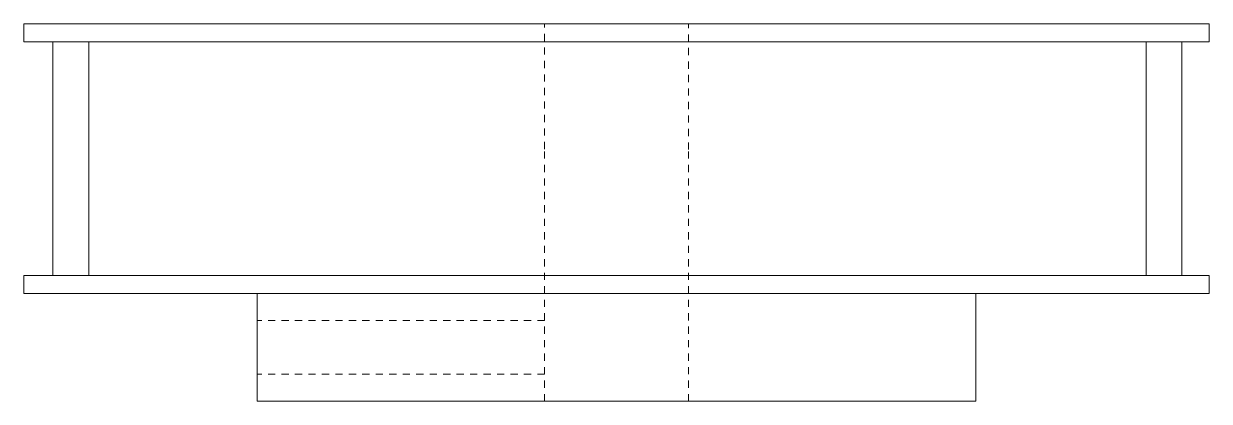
# Model space of a CAD drawing. Header units: millimetres. Extents: x -784753 to 2633, y -710 to 77802.
# Drawn here: x 947.6 to 1013.6, y 760.2 to 781.2 of the extents above; entities that cross this region are included whole.
import ezdxf

# ---------------------------------------------------------------- set-up
doc = ezdxf.new("R2010")
doc.units = ezdxf.units.MM
doc.linetypes.add('phl_center', pattern=[0.75, 0.4, -0.35])
doc.layers.add('ATTRIBUUTIT', color=61, linetype='Continuous')

# ---------------------------------------------------------------- blocks, each defined once
blk = doc.blocks.new('T5-40-RATAS-LSIDE')
at = {"lineweight": 0}
for p, q in [((33, 15), (-33, 15)), ((-33, 15), (-33, 14)), ((29.48, 15), (-4, 15)), ((6.5, 15), (7.5, 15)), ((33, 15), (33, 14)), ((-33, 14), (-29.37, 14)), ((-31.37, 14), (-31.37, 1)), ((-29.37, 1), (-29.37, 14)), ((-29.37, 14), (29.48, 14)), ((29.48, 1), (29.48, 14)), ((29.48, 14), (33, 14)), ((31.48, 1), (31.48, 14)), ((-33, 0), (-33, 1)), ((-33, 1), (-29.37, 1)), ((-29.37, 1), (29.48, 1)), ((29.48, 1), (33, 1)), ((33, 1), (33, 0)), ((33, 0), (-33, 0)), ((-31.37, 0), (-29.37, 0)), ((-20, -6), (-20, 0)), ((20, -6), (20, 0)), ((31.48, 0), (29.48, 0)), ((20, -6), (-20, -6)), ((0, -6), (-20, -6)), ((0, -6), (-20, -6)), ((0, -6), (-4, -6)), ((0, -6), (-4, -6)), ((0, -6), (-3, -6)), ((0, -6), (20, -6)), ((0, -6), (20, -6)), ((0, -6), (3, -6)), ((0, -6), (4, -6)), ((0, -6), (20, -6)), ((0, -6), (4, -6)), ((0, -6), (20, -6))]:
    blk.add_line(p, q, dxfattribs=at)
at = {"linetype": 'phl_center', "lineweight": 0}
for p, q in [((-4, 8.031), (-4, 15)), ((4, 8), (4, 15)), ((-4, -6), (-4, 8.031)), ((4, -6), (4, 8)), ((-4, -1.5), (-20, -1.5)), ((-4, -4.5), (-20, -4.5))]:
    blk.add_line(p, q, dxfattribs=at)
at = {"layer": 'ATTRIBUUTIT', "lineweight": 0, "flags": 2}
blk.add_attdef('_OSAN_TYYPPI', (4.369, -0.821), '', height=0.5, dxfattribs=at)
at = {"layer": 'ATTRIBUUTIT', "lineweight": 0}
blk.add_attdef('_KUVAUS', (4.369, -1.614), '', height=0.5, dxfattribs=at)

msp = doc.modelspace()

# ---------------------------------------------------------------- block references
at = {"lineweight": 0}
msp.add_blockref('T5-40-RATAS-LSIDE', (980.621, 766.194), dxfattribs=at)

doc.saveas('drawing.dxf')
